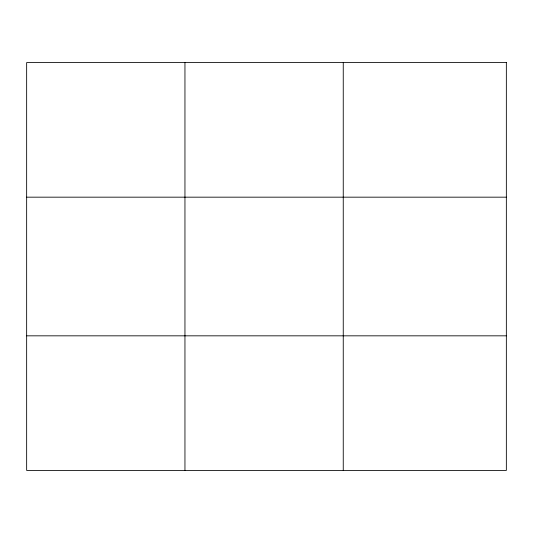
<?xml version="1.0" encoding="UTF-8"?>
<svg xmlns="http://www.w3.org/2000/svg" width="533" height="533" viewBox="0 0 533 533"><rect width="100%" height="100%" fill="white"/><g stroke="black" fill="none" stroke-linecap="round" stroke-linejoin="round"><path stroke-width="0.8" d="M184.951 62.588L184.951 470.412M343.252 62.588L343.252 470.412M26.65 197.17L506.35 197.17M26.65 335.83L506.35 335.83M506.35 62.588L506.35 470.412L26.65 470.412L26.65 62.588L506.35 62.588"/></g></svg>
